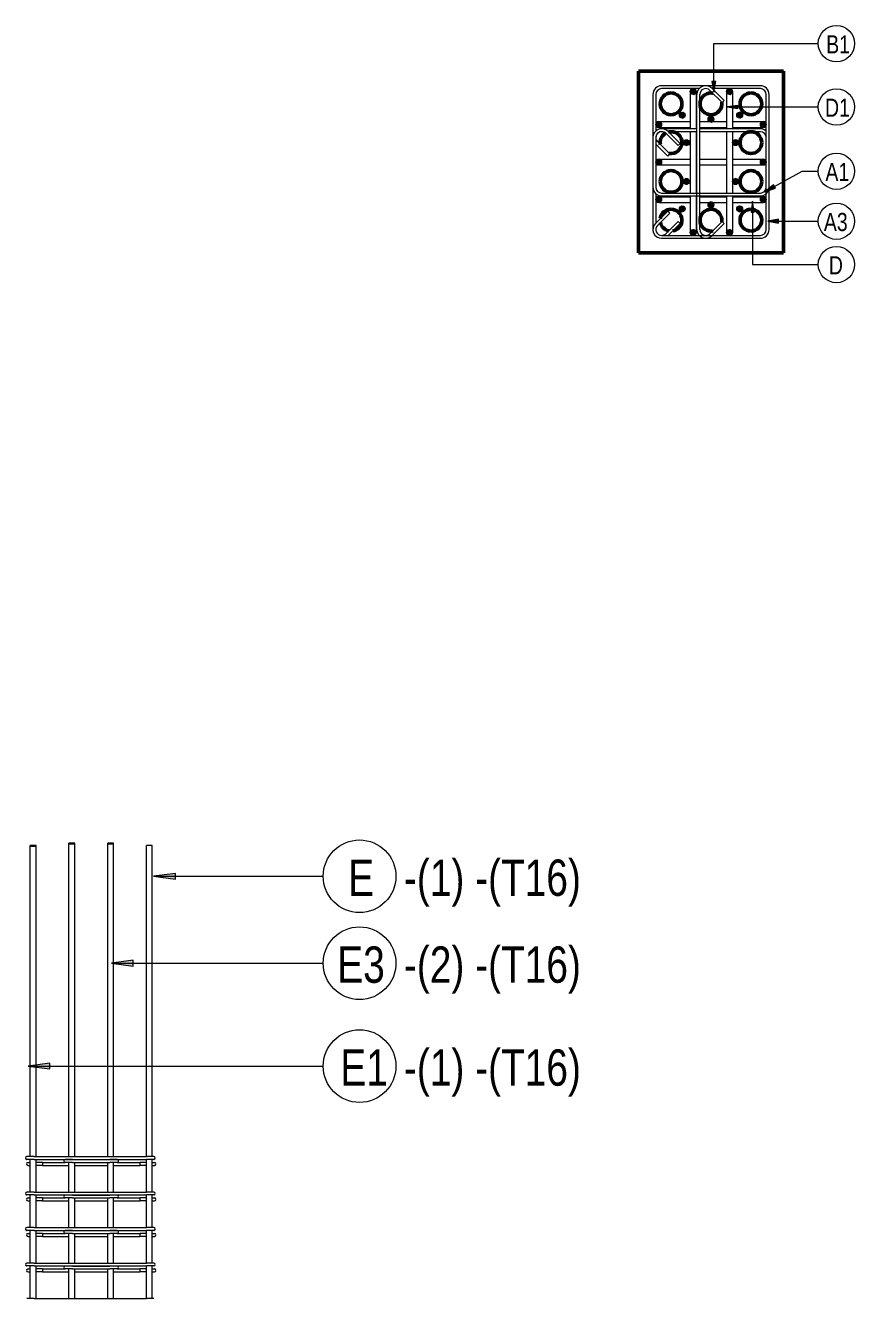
# Model space of a CAD drawing. Header units: millimetres. Extents: x -5408 to 3643, y -1561 to 6809.
# Drawn here: x -833 to 1450, y 3233 to 6737 of the extents above; entities that cross this region are included whole.
import ezdxf

# ---------------------------------------------------------------- set-up
doc = ezdxf.new("R2010")
doc.units = ezdxf.units.MM
for name, color, linetype, lineweight in [('S-COLS', 52, 'Continuous', 18), ('S-RBAR', 171, 'Continuous', 18), ('S-RBAR-IDEN', 171, 'Continuous', 9)]:
    doc.layers.add(name, color=color, linetype=linetype, lineweight=lineweight)
doc.styles.add('Nirmala UI Semilight', font='NirmalaS.ttf', dxfattribs={"width": 0.8, "height": 100})
doc.styles.add('Nirmala UI Semilight_2', font='NirmalaS.ttf', dxfattribs={"width": 0.8, "height": 50})

# ---------------------------------------------------------------- blocks, each defined once
blk = doc.blocks.new('M_Rebar Tag_rfa MARK - ARROW-794226-Elevation Right 1')
at = {"layer": 'S-RBAR-IDEN'}
blk.add_circle((7099.9, 4156), 100, dxfattribs=at)
blk = doc.blocks.new('M_Rebar Tag_rfa MARK - ARROW-794226-Elevation Top 1')
at = {"layer": 'S-RBAR-IDEN'}
blk.add_circle((-2769.2, 6512.8), 50, dxfattribs=at)
blk = doc.blocks.new('M_Rebar Tag_rfa Dimension - ARROW-793927-Elevation Top 1')
at = {"layer": 'S-RBAR-IDEN'}
blk.add_circle((-2769.2, 6198.2), 50, dxfattribs=at)

msp = doc.modelspace()

# ---------------------------------------------------------------- hatches: boundary and pattern name
at = {"layer": 'S-RBAR'}
h = msp.add_hatch(color=256, dxfattribs=at)
edge = h.paths.add_edge_path()
edge.add_arc((1005.6, 6555.2), 8, 0, 360)
for points in [[(1007.4, 6547.4), (1012.8, 6551.7), (1012.8, 6558.7), (1007.4, 6563), (1000.6, 6561.5), (997.6, 6555.2), (1000.6, 6548.9)], [(1107.4, 6547.4), (1112.8, 6551.7), (1112.8, 6558.7), (1107.4, 6563), (1100.6, 6561.5), (1097.6, 6555.2), (1100.6, 6548.9)], [(976.3, 6482.3), (982.2, 6486), (983, 6492.9), (978.1, 6497.8), (971.2, 6497), (967.5, 6491.1), (969.8, 6484.6)], [(1056.3, 6471), (1061.7, 6475.4), (1061.7, 6482.3), (1056.3, 6486.6), (1049.5, 6485.1), (1046.5, 6478.8), (1049.5, 6472.6), (1054.2, 6471.5)], [(1136.2, 6482.7), (1141.1, 6487.6), (1140.3, 6494.5), (1134.4, 6498.2), (1127.9, 6495.9), (1125.6, 6489.3), (1129.3, 6483.5)], [(910.5, 6456.6), (916.7, 6459.6), (918.3, 6466.4), (914, 6471.8), (907, 6471.8), (902.7, 6466.4), (904.2, 6459.6)], [(1198.5, 6456.6), (1204.7, 6459.6), (1206.3, 6466.4), (1202, 6471.8), (1195, 6471.8), (1190.7, 6466.4), (1192.2, 6459.6)], [(986.9, 6406.6), (993.1, 6409.6), (994.7, 6416.4), (990.3, 6421.8), (983.4, 6421.8), (979.1, 6416.4), (980.6, 6409.6), (981.4, 6409.2)], [(1125.6, 6407.4), (1129.9, 6412.8), (1128.4, 6419.6), (1122.1, 6422.6), (1115.9, 6419.6), (1114.3, 6412.8), (1118.6, 6407.4)], [(910.5, 6353.2), (916.7, 6356.2), (918.3, 6363), (914, 6368.4), (907, 6368.4), (902.7, 6363), (904.2, 6356.2)], [(1198.5, 6353.2), (1204.7, 6356.2), (1206.3, 6363), (1202, 6368.4), (1195, 6368.4), (1190.7, 6363), (1192.2, 6356.2)], [(986.9, 6299.8), (993.1, 6302.8), (994.7, 6309.6), (990.3, 6315), (983.4, 6315), (979.1, 6309.6), (980.6, 6302.8), (981.4, 6302.4)], [(1125.6, 6300.6), (1129.9, 6306), (1128.4, 6312.8), (1122.1, 6315.8), (1115.9, 6312.8), (1114.3, 6306), (1118.6, 6300.6)], [(910.5, 6249.8), (916.7, 6252.8), (918.3, 6259.6), (914, 6265), (907, 6265), (902.7, 6259.6), (904.2, 6252.8)], [(974.6, 6224.2), (981.1, 6226.5), (983.4, 6233.1), (979.7, 6238.9), (972.8, 6239.7), (967.9, 6234.8), (968.7, 6227.9)], [(1052.7, 6235.8), (1059.5, 6237.3), (1062.5, 6243.6), (1059.5, 6249.8), (1052.7, 6251.4), (1047.3, 6247), (1047.3, 6240.1)], [(1130.9, 6224.6), (1137.8, 6225.4), (1141.5, 6231.3), (1139.2, 6237.8), (1132.6, 6240.1), (1126.8, 6236.4), (1126, 6229.5)], [(1198.5, 6249.8), (1204.7, 6252.8), (1206.3, 6259.6), (1202, 6265), (1195, 6265), (1190.7, 6259.6), (1192.2, 6252.8)], [(1007.4, 6159.4), (1012.8, 6163.7), (1012.8, 6170.7), (1007.4, 6175), (1000.6, 6173.5), (997.6, 6167.2), (1000.6, 6160.9)], [(1107.4, 6159.4), (1112.8, 6163.7), (1112.8, 6170.7), (1107.4, 6175), (1100.6, 6173.5), (1097.6, 6167.2), (1100.6, 6160.9)]]:
    msp.add_hatch(color=256, dxfattribs=at).paths.add_polyline_path(points)
h = msp.add_hatch(color=256, dxfattribs=at)
edge = h.paths.add_edge_path()
edge.add_arc((1105.6, 6555.2), 8, 0, 360)
h = msp.add_hatch(color=256, dxfattribs=at)
edge = h.paths.add_edge_path()
edge.add_arc((975.4, 6490.2), 8, 0, 360)
h = msp.add_hatch(color=256, dxfattribs=at)
edge = h.paths.add_edge_path()
edge.add_arc((1054.5, 6478.8), 8, 0, 360)
h = msp.add_hatch(color=256, dxfattribs=at)
edge = h.paths.add_edge_path()
edge.add_arc((1133.5, 6490.2), 8, 0, 360)
h = msp.add_hatch(color=256, dxfattribs=at)
edge = h.paths.add_edge_path()
edge.add_arc((910.5, 6464.6), 8, 0, 360)
h = msp.add_hatch(color=256, dxfattribs=at)
edge = h.paths.add_edge_path()
edge.add_arc((1198.5, 6464.6), 8, 0, 360)
h = msp.add_hatch(color=256, dxfattribs=at)
edge = h.paths.add_edge_path()
edge.add_arc((986.9, 6414.6), 8, 0, 360)
h = msp.add_hatch(color=256, dxfattribs=at)
edge = h.paths.add_edge_path()
edge.add_arc((1122.1, 6414.6), 8, 0, 360)
h = msp.add_hatch(color=256, dxfattribs=at)
edge = h.paths.add_edge_path()
edge.add_arc((910.5, 6361.2), 8, 0, 360)
h = msp.add_hatch(color=256, dxfattribs=at)
edge = h.paths.add_edge_path()
edge.add_arc((1198.5, 6361.2), 8, 0, 360)
h = msp.add_hatch(color=256, dxfattribs=at)
edge = h.paths.add_edge_path()
edge.add_arc((986.9, 6307.8), 8, 0, 360)
h = msp.add_hatch(color=256, dxfattribs=at)
edge = h.paths.add_edge_path()
edge.add_arc((1122.1, 6307.8), 8, 0, 360)
h = msp.add_hatch(color=256, dxfattribs=at)
edge = h.paths.add_edge_path()
edge.add_arc((910.5, 6257.8), 8, 0, 360)
h = msp.add_hatch(color=256, dxfattribs=at)
edge = h.paths.add_edge_path()
edge.add_arc((975.4, 6232.2), 8, 0, 360)
h = msp.add_hatch(color=256, dxfattribs=at)
edge = h.paths.add_edge_path()
edge.add_arc((1054.5, 6243.6), 8, 0, 360)
h = msp.add_hatch(color=256, dxfattribs=at)
edge = h.paths.add_edge_path()
edge.add_arc((1133.5, 6232.2), 8, 0, 360)
h = msp.add_hatch(color=256, dxfattribs=at)
edge = h.paths.add_edge_path()
edge.add_arc((1198.5, 6257.8), 8, 0, 360)
h = msp.add_hatch(color=256, dxfattribs=at)
edge = h.paths.add_edge_path()
edge.add_arc((1005.6, 6167.2), 8, 0, 360)
h = msp.add_hatch(color=256, dxfattribs=at)
edge = h.paths.add_edge_path()
edge.add_arc((1105.6, 6167.2), 8, 0, 360)
at = {"layer": 'S-RBAR-IDEN'}
for points in [[(1062.2, 6553.2), (1067.5, 6583.2), (1056.9, 6583.2)], [(1098.7, 6512.8), (1128.7, 6508.8), (1128.7, 6516.7)], [(1203, 6278.9), (1231.8, 6288.9), (1226.7, 6298.2)], [(1169.1, 6253.6), (1165.1, 6223.6), (1173, 6223.6)], [(1210.7, 6198.2), (1240.7, 6192.9), (1240.7, 6203.5)], [(-480.2, 4395.2), (-420.2, 4387.3), (-420.2, 4403.1)], [(-596.4, 4156), (-536.4, 4148.1), (-536.4, 4163.9)], [(-826, 3872.7), (-766, 3864.8), (-766, 3880.6)]]:
    msp.add_hatch(color=256, dxfattribs=at).paths.add_polyline_path(points)

# ---------------------------------------------------------------- linework, layer by layer
at = {"layer": 'S-COLS', "lineweight": 50}
for p, q in [((1254.5, 6611.2), (854.5, 6611.2)), ((854.5, 6611.2), (854.5, 6111.2)), ((1254.5, 6111.2), (1254.5, 6611.2)), ((854.5, 6111.2), (1254.5, 6111.2))]:
    msp.add_line(p, q, dxfattribs=at)
for centre, start, end in [((944.5, 6521.2), 90, 270), ((944.5, 6521.2), 270, 90), ((1054.5, 6521.2), 90, 270), ((1054.5, 6521.2), 80.9528, 90), ((1054.5, 6521.2), 270, 9.0472), ((1164.5, 6521.2), 90, 270), ((1164.5, 6521.2), 270, 90), ((944.5, 6414.6), 119.7743, 180), ((944.5, 6414.6), 180, 190.7019), ((944.5, 6414.6), 90.1395, 102.8566), ((944.5, 6414.6), 259.2981, 0), ((944.5, 6414.6), 0, 89.8605), ((1164.5, 6414.6), 90.1395, 180), ((1164.5, 6414.6), 180, 0), ((1164.5, 6414.6), 0, 89.8605), ((944.5, 6307.8), 360, 180), ((944.5, 6307.8), 180, 0), ((1164.5, 6307.8), 0, 180), ((1164.5, 6307.8), 180, 0), ((944.5, 6201.2), 90, 170.8907), ((944.5, 6201.2), 279.0923, 90), ((1054.5, 6201.2), 90, 270), ((1054.5, 6201.2), 350.9528, 90), ((1164.5, 6201.2), 90, 270), ((1164.5, 6201.2), 270, 90), ((944.5, 6201.2), 192.3576, 257.6424), ((1054.5, 6201.2), 270, 279.0472)]:
    msp.add_arc(centre, 30, start, end, dxfattribs=at)
at = {"layer": 'S-RBAR'}
for p, q in [((1190.5, 6571.2), (918.5, 6571.2)), ((1022.1, 6563.2), (918.5, 6563.2)), ((1000.6, 6561.5), (997.6, 6555.2)), ((997.6, 6555.2), (997.6, 6515.2)), ((997.6, 6555.2), (1000.6, 6548.9)), ((1007.4, 6563), (1000.6, 6561.5)), ((1012.8, 6558.7), (1007.4, 6563)), ((1012.8, 6551.7), (1012.8, 6558.7)), ((1013.6, 6555.2), (1013.6, 6515.2)), ((1051.1, 6558.5), (1085, 6524.6)), ((1056.8, 6564.2), (1090.7, 6530.2)), ((1190.5, 6563.2), (1057.7, 6563.2)), ((1100.6, 6561.5), (1097.6, 6555.2)), ((1097.6, 6555.2), (1097.6, 6515.2)), ((1097.6, 6555.2), (1100.6, 6548.9)), ((1107.4, 6563), (1100.6, 6561.5)), ((1112.8, 6558.7), (1107.4, 6563)), ((1112.8, 6551.7), (1112.8, 6558.7)), ((1113.6, 6555.2), (1113.6, 6515.2)), ((894.5, 6547.2), (894.5, 6429)), ((902.5, 6547.2), (902.5, 6446.7)), ((1000.6, 6548.9), (1007.4, 6547.4)), ((1007.4, 6547.4), (1012.8, 6551.7)), ((1015.8, 6175.2), (1015.8, 6547.2)), ((1023.8, 6175.2), (1023.8, 6547.2)), ((1085, 6524.6), (1090.7, 6530.2)), ((1100.6, 6548.9), (1107.4, 6547.4)), ((1107.4, 6547.4), (1112.8, 6551.7)), ((1206.5, 6175.2), (1206.5, 6547.2)), ((1214.5, 6175.2), (1214.5, 6547.2)), ((971.2, 6497), (967.5, 6491.1)), ((967.5, 6491.1), (969.8, 6484.6)), ((969.8, 6484.6), (976.3, 6482.3)), ((978.1, 6497.8), (971.2, 6497)), ((976.3, 6482.3), (982.2, 6486)), ((983, 6492.9), (978.1, 6497.8)), ((982.2, 6486), (983, 6492.9)), ((997.6, 6515.2), (997.6, 6452.6)), ((1013.6, 6515.2), (1013.6, 6452.6)), ((1049.5, 6485.1), (1046.5, 6478.8)), ((1056.3, 6486.6), (1049.5, 6485.1)), ((1061.7, 6482.3), (1056.3, 6486.6)), ((1097.6, 6515.2), (1097.6, 6452.6)), ((1113.6, 6515.2), (1113.6, 6452.6)), ((1127.9, 6495.9), (1125.6, 6489.3)), ((1125.6, 6489.3), (1129.3, 6483.5)), ((1134.4, 6498.2), (1127.9, 6495.9)), ((1129.3, 6483.5), (1136.2, 6482.7)), ((1140.3, 6494.5), (1134.4, 6498.2)), ((1136.2, 6482.7), (1141.1, 6487.6)), ((1141.1, 6487.6), (1140.3, 6494.5)), ((907, 6471.8), (902.7, 6466.4)), ((902.7, 6466.4), (904.2, 6459.6)), ((904.2, 6459.6), (910.5, 6456.6)), ((914, 6471.8), (907, 6471.8)), ((910.5, 6472.6), (950.5, 6472.6)), ((910.5, 6456.6), (916.7, 6459.6)), ((910.5, 6456.6), (950.5, 6456.6)), ((918.3, 6466.4), (914, 6471.8)), ((916.7, 6459.6), (918.3, 6466.4)), ((1015.8, 6452.6), (921.5, 6452.6)), ((950.5, 6472.6), (997.6, 6472.6)), ((950.5, 6456.6), (997.6, 6456.6)), ((1013.6, 6472.6), (1015.8, 6472.6)), ((1013.6, 6456.6), (1015.8, 6456.6)), ((1023.8, 6472.6), (1097.6, 6472.6)), ((1023.8, 6456.6), (1097.6, 6456.6)), ((1190.5, 6452.6), (1023.8, 6452.6)), ((1046.5, 6478.8), (1049.5, 6472.6)), ((1049.5, 6472.6), (1054.2, 6471.5)), ((1054.2, 6471.5), (1056.3, 6471)), ((1056.3, 6471), (1061.7, 6475.4)), ((1061.7, 6475.4), (1061.7, 6482.3)), ((1113.6, 6472.6), (1158.5, 6472.6)), ((1113.6, 6456.6), (1158.5, 6456.6)), ((1158.5, 6472.6), (1198.5, 6472.6)), ((1158.5, 6456.6), (1198.5, 6456.6)), ((1195, 6471.8), (1190.7, 6466.4)), ((1190.7, 6466.4), (1192.2, 6459.6)), ((1192.2, 6459.6), (1198.5, 6456.6)), ((1202, 6471.8), (1195, 6471.8)), ((1198.5, 6456.6), (1204.7, 6459.6)), ((1206.3, 6466.4), (1202, 6471.8)), ((1204.7, 6459.6), (1206.3, 6466.4)), ((894.5, 6429), (894.5, 6291.8)), ((902.5, 6429), (902.5, 6291.8)), ((907.2, 6417.3), (941.1, 6383.3)), ((921.5, 6444.6), (918.5, 6444.6)), ((963.7, 6406.4), (929.8, 6440.3)), ((969.4, 6412), (935.5, 6446)), ((1015.8, 6444.6), (936.8, 6444.6)), ((983.4, 6421.8), (979.1, 6416.4)), ((979.1, 6416.4), (980.6, 6409.6)), ((990.3, 6421.8), (983.4, 6421.8)), ((994.7, 6416.4), (990.3, 6421.8)), ((993.1, 6409.6), (994.7, 6416.4)), ((997.6, 6444.6), (997.6, 6275.8)), ((1013.6, 6444.6), (1013.6, 6275.8)), ((1190.5, 6444.6), (1023.8, 6444.6)), ((1097.6, 6444.6), (1097.6, 6275.8)), ((1113.6, 6444.6), (1113.6, 6275.8)), ((1115.9, 6419.6), (1114.3, 6412.8)), ((1114.3, 6412.8), (1118.6, 6407.4)), ((1122.1, 6422.6), (1115.9, 6419.6)), ((1128.4, 6419.6), (1122.1, 6422.6)), ((1125.6, 6407.4), (1129.9, 6412.8)), ((1129.9, 6412.8), (1128.4, 6419.6)), ((902.5, 6410.6), (935.5, 6377.7)), ((935.5, 6377.7), (941.1, 6383.3)), ((969.4, 6412), (963.7, 6406.4)), ((980.6, 6409.6), (981.4, 6409.2)), ((981.4, 6409.2), (986.9, 6406.6)), ((986.9, 6406.6), (993.1, 6409.6)), ((1118.6, 6407.4), (1125.6, 6407.4)), ((907, 6368.4), (902.7, 6363)), ((902.7, 6363), (904.2, 6356.2)), ((904.2, 6356.2), (910.5, 6353.2)), ((914, 6368.4), (907, 6368.4)), ((910.5, 6369.2), (950.5, 6369.2)), ((910.5, 6353.2), (916.7, 6356.2)), ((910.5, 6353.2), (950.5, 6353.2)), ((918.3, 6363), (914, 6368.4)), ((916.7, 6356.2), (918.3, 6363)), ((950.5, 6369.2), (997.6, 6369.2)), ((950.5, 6353.2), (997.6, 6353.2)), ((1013.6, 6369.2), (1015.8, 6369.2)), ((1013.6, 6353.2), (1015.8, 6353.2)), ((1023.8, 6369.2), (1097.6, 6369.2)), ((1023.8, 6353.2), (1097.6, 6353.2)), ((1113.6, 6369.2), (1158.5, 6369.2)), ((1113.6, 6353.2), (1158.5, 6353.2)), ((1158.5, 6369.2), (1198.5, 6369.2)), ((1158.5, 6353.2), (1198.5, 6353.2)), ((1195, 6368.4), (1190.7, 6363)), ((1190.7, 6363), (1192.2, 6356.2)), ((1192.2, 6356.2), (1198.5, 6353.2)), ((1202, 6368.4), (1195, 6368.4)), ((1198.5, 6353.2), (1204.7, 6356.2)), ((1206.3, 6363), (1202, 6368.4)), ((1204.7, 6356.2), (1206.3, 6363)), ((983.4, 6315), (979.1, 6309.6)), ((979.1, 6309.6), (980.6, 6302.8)), ((990.3, 6315), (983.4, 6315)), ((994.7, 6309.6), (990.3, 6315)), ((993.1, 6302.8), (994.7, 6309.6)), ((1115.9, 6312.8), (1114.3, 6306)), ((1122.1, 6315.8), (1115.9, 6312.8)), ((1128.4, 6312.8), (1122.1, 6315.8)), ((1129.9, 6306), (1128.4, 6312.8)), ((894.5, 6291.8), (894.5, 6175.2)), ((902.5, 6274.1), (902.5, 6193.1)), ((918.5, 6275.8), (1190.5, 6275.8)), ((980.6, 6302.8), (981.4, 6302.4)), ((981.4, 6302.4), (986.9, 6299.8)), ((986.9, 6299.8), (993.1, 6302.8)), ((1114.3, 6306), (1118.6, 6300.6)), ((1118.6, 6300.6), (1125.6, 6300.6)), ((1125.6, 6300.6), (1129.9, 6306)), ((907, 6265), (902.7, 6259.6)), ((902.7, 6259.6), (904.2, 6252.8)), ((904.2, 6252.8), (910.5, 6249.8)), ((914, 6265), (907, 6265)), ((910.5, 6265.8), (950.5, 6265.8)), ((910.5, 6249.8), (916.7, 6252.8)), ((910.5, 6249.8), (950.5, 6249.8)), ((918.3, 6259.6), (914, 6265)), ((916.7, 6252.8), (918.3, 6259.6)), ((918.5, 6267.8), (1190.5, 6267.8)), ((950.5, 6265.8), (997.6, 6265.8)), ((950.5, 6249.8), (997.6, 6249.8)), ((972.8, 6239.7), (967.9, 6234.8)), ((979.7, 6238.9), (972.8, 6239.7)), ((983.4, 6233.1), (979.7, 6238.9)), ((997.6, 6267.8), (997.6, 6207.2)), ((1013.6, 6267.8), (1013.6, 6207.2)), ((1013.6, 6265.8), (1015.8, 6265.8)), ((1013.6, 6249.8), (1015.8, 6249.8)), ((1023.8, 6265.8), (1097.6, 6265.8)), ((1023.8, 6249.8), (1097.6, 6249.8)), ((1052.7, 6251.4), (1047.3, 6247)), ((1047.3, 6247), (1047.3, 6240.1)), ((1047.3, 6240.1), (1052.7, 6235.8)), ((1059.5, 6249.8), (1052.7, 6251.4)), ((1052.7, 6235.8), (1059.5, 6237.3)), ((1062.5, 6243.6), (1059.5, 6249.8)), ((1059.5, 6237.3), (1062.5, 6243.6)), ((1097.6, 6267.8), (1097.6, 6207.2)), ((1113.6, 6267.8), (1113.6, 6207.2)), ((1113.6, 6265.8), (1158.5, 6265.8)), ((1113.6, 6249.8), (1158.5, 6249.8)), ((1132.6, 6240.1), (1126.8, 6236.4)), ((1139.2, 6237.8), (1132.6, 6240.1)), ((1141.5, 6231.3), (1139.2, 6237.8)), ((1158.5, 6265.8), (1198.5, 6265.8)), ((1158.5, 6249.8), (1198.5, 6249.8)), ((1195, 6265), (1190.7, 6259.6)), ((1190.7, 6259.6), (1192.2, 6252.8)), ((1192.2, 6252.8), (1198.5, 6249.8)), ((1202, 6265), (1195, 6265)), ((1198.5, 6249.8), (1204.7, 6252.8)), ((1206.3, 6259.6), (1202, 6265)), ((1204.7, 6252.8), (1206.3, 6259.6)), ((935.5, 6226.1), (901.5, 6192.2)), ((941.1, 6220.5), (907.2, 6186.5)), ((935.5, 6226.1), (941.1, 6220.5)), ((967.9, 6234.8), (968.7, 6227.9)), ((968.7, 6227.9), (974.6, 6224.2)), ((974.6, 6224.2), (981.1, 6226.5)), ((981.1, 6226.5), (983.4, 6233.1)), ((997.6, 6207.2), (997.6, 6167.2)), ((1013.6, 6207.2), (1013.6, 6167.2)), ((1097.6, 6207.2), (1097.6, 6167.2)), ((1113.6, 6207.2), (1113.6, 6167.2)), ((1126.8, 6236.4), (1126, 6229.5)), ((1126, 6229.5), (1130.9, 6224.6)), ((1130.9, 6224.6), (1137.8, 6225.4)), ((1137.8, 6225.4), (1141.5, 6231.3)), ((929.8, 6163.9), (963.7, 6197.8)), ((936.4, 6159.2), (969.4, 6192.2)), ((969.4, 6192.2), (963.7, 6197.8)), ((1000.6, 6173.5), (997.6, 6167.2)), ((1007.4, 6175), (1000.6, 6173.5)), ((1012.8, 6170.7), (1007.4, 6175)), ((1012.8, 6163.7), (1012.8, 6170.7)), ((1085, 6197.8), (1051.1, 6163.9)), ((1090.7, 6192.2), (1056.8, 6158.2)), ((1085, 6197.8), (1090.7, 6192.2)), ((1100.6, 6173.5), (1097.6, 6167.2)), ((1107.4, 6175), (1100.6, 6173.5)), ((1112.8, 6170.7), (1107.4, 6175)), ((1112.8, 6163.7), (1112.8, 6170.7)), ((918.5, 6159.2), (1190.5, 6159.2)), ((918.5, 6151.2), (1190.5, 6151.2)), ((997.6, 6167.2), (1000.6, 6160.9)), ((1000.6, 6160.9), (1007.4, 6159.4)), ((1007.4, 6159.4), (1012.8, 6163.7)), ((1097.6, 6167.2), (1100.6, 6160.9)), ((1100.6, 6160.9), (1107.4, 6159.4)), ((1107.4, 6159.4), (1112.8, 6163.7)), ((-697.3, 4486.4), (-713.3, 4486.4)), ((-713.3, 4483.6), (-713.3, 4486.4)), ((-697.3, 4483.6), (-697.3, 4486.4)), ((-590.5, 4486.4), (-606.5, 4486.4)), ((-606.5, 4483.6), (-606.5, 4486.4)), ((-590.5, 4483.6), (-590.5, 4486.4)), ((-803.9, 4480), (-819.9, 4480)), ((-819.9, 4477.3), (-819.9, 4480)), ((-803.9, 4477.3), (-819.9, 4477.3)), ((-819.9, 3624), (-819.9, 4477.3)), ((-803.9, 4477.3), (-803.9, 4480)), ((-803.9, 3624), (-803.9, 4477.3)), ((-697.3, 4483.6), (-713.3, 4483.6)), ((-713.3, 3624), (-713.3, 4483.6)), ((-697.3, 3624), (-697.3, 4483.6)), ((-590.5, 4483.6), (-606.5, 4483.6)), ((-606.5, 3624), (-606.5, 4483.6)), ((-590.5, 3624), (-590.5, 4483.6)), ((-483.9, 4480.2), (-499.9, 4480.2)), ((-499.9, 3624), (-499.9, 4480.2)), ((-483.9, 3624), (-483.9, 4480.2)), ((-809.2, 3624), (-829.2, 3624)), ((-809.2, 3616), (-829.2, 3616)), ((-819.9, 3526.2), (-819.9, 3616)), ((-809.2, 3624), (-499.9, 3624)), ((-809.2, 3616), (-499.9, 3616)), ((-803.9, 3526.2), (-803.9, 3616)), ((-703.8, 3615.6), (-723.8, 3615.6)), ((-703.8, 3615.6), (-600.9, 3615.6)), ((-580.9, 3615.6), (-600.9, 3615.6)), ((-479.9, 3624), (-499.9, 3624)), ((-479.9, 3616), (-499.9, 3616)), ((-499.9, 3526.2), (-499.9, 3616)), ((-483.9, 3526.2), (-483.9, 3616)), ((-826.1, 3607.6), (-820.2, 3607.6)), ((-826.1, 3599.6), (-820.2, 3599.6)), ((-786.3, 3607.6), (-803.9, 3607.6)), ((-786.3, 3599.6), (-803.9, 3599.6)), ((-786.3, 3607.6), (-786.3, 3599.6)), ((-786.3, 3607.6), (-723.8, 3607.6)), ((-786.3, 3599.6), (-713.3, 3599.6)), ((-703.8, 3607.6), (-723.8, 3607.6)), ((-713.3, 3526.2), (-713.3, 3607.6)), ((-703.8, 3607.6), (-600.9, 3607.6)), ((-697.3, 3526.2), (-697.3, 3607.6)), ((-697.3, 3599.6), (-606.5, 3599.6)), ((-606.5, 3526.2), (-606.5, 3607.6)), ((-580.9, 3607.6), (-600.9, 3607.6)), ((-590.5, 3526.2), (-590.5, 3607.6)), ((-590.5, 3599.6), (-518.1, 3599.6)), ((-580.9, 3607.6), (-518.1, 3607.6)), ((-499.9, 3607.6), (-518.1, 3607.6)), ((-518.1, 3607.6), (-518.1, 3599.6)), ((-499.9, 3599.6), (-518.1, 3599.6)), ((-483.9, 3599.6), (-478.3, 3599.6)), ((-483.8, 3607.6), (-478.3, 3607.6)), ((-809.2, 3526.2), (-829.2, 3526.2)), ((-809.2, 3518.2), (-829.2, 3518.2)), ((-826.1, 3509.9), (-820.2, 3509.9)), ((-819.9, 3428.5), (-819.9, 3518.2)), ((-809.2, 3526.2), (-499.9, 3526.2)), ((-809.2, 3518.2), (-499.9, 3518.2)), ((-803.9, 3428.5), (-803.9, 3518.2)), ((-786.3, 3509.9), (-803.9, 3509.9)), ((-786.3, 3509.9), (-786.3, 3501.9)), ((-786.3, 3509.9), (-723.8, 3509.9)), ((-703.8, 3517.9), (-723.8, 3517.9)), ((-703.8, 3509.9), (-723.8, 3509.9)), ((-713.3, 3428.5), (-713.3, 3509.9)), ((-703.8, 3517.9), (-600.9, 3517.9)), ((-703.8, 3509.9), (-600.9, 3509.9)), ((-697.3, 3428.5), (-697.3, 3509.9)), ((-606.5, 3428.5), (-606.5, 3509.9)), ((-580.9, 3517.9), (-600.9, 3517.9)), ((-580.9, 3509.9), (-600.9, 3509.9)), ((-590.5, 3428.5), (-590.5, 3509.9)), ((-580.9, 3509.9), (-518.1, 3509.9)), ((-499.9, 3509.9), (-518.1, 3509.9)), ((-518.1, 3509.9), (-518.1, 3501.9)), ((-479.9, 3526.2), (-499.9, 3526.2)), ((-479.9, 3518.2), (-499.9, 3518.2)), ((-499.9, 3428.5), (-499.9, 3518.2)), ((-483.9, 3428.5), (-483.9, 3518.2)), ((-483.8, 3509.9), (-478.3, 3509.9)), ((-826.1, 3501.9), (-820.2, 3501.9)), ((-786.3, 3501.9), (-803.9, 3501.9)), ((-786.3, 3501.9), (-713.3, 3501.9)), ((-697.3, 3501.9), (-606.5, 3501.9)), ((-590.5, 3501.9), (-518.1, 3501.9)), ((-499.9, 3501.9), (-518.1, 3501.9)), ((-483.9, 3501.9), (-478.3, 3501.9)), ((-809.2, 3428.5), (-829.2, 3428.5)), ((-809.2, 3420.5), (-829.2, 3420.5)), ((-826.1, 3412.2), (-820.2, 3412.2)), ((-826.1, 3404.2), (-820.2, 3404.2)), ((-819.9, 3330.7), (-819.9, 3420.3)), ((-809.2, 3428.5), (-499.9, 3428.5)), ((-809.2, 3420.5), (-499.9, 3420.5)), ((-803.9, 3330.7), (-803.9, 3420.3)), ((-786.3, 3412.2), (-803.9, 3412.2)), ((-786.3, 3404.2), (-803.9, 3404.2)), ((-786.3, 3412.2), (-786.3, 3404.2)), ((-786.3, 3412.2), (-723.8, 3412.2)), ((-786.3, 3404.2), (-713.3, 3404.2)), ((-703.8, 3420.2), (-723.8, 3420.2)), ((-703.8, 3412.2), (-723.8, 3412.2)), ((-713.3, 3330.7), (-713.3, 3412.2)), ((-703.8, 3420.2), (-600.9, 3420.2)), ((-703.8, 3412.2), (-600.9, 3412.2)), ((-697.3, 3330.7), (-697.3, 3412.2)), ((-697.3, 3404.2), (-606.5, 3404.2)), ((-606.5, 3330.7), (-606.5, 3412.2)), ((-580.9, 3420.2), (-600.9, 3420.2)), ((-580.9, 3412.2), (-600.9, 3412.2)), ((-590.5, 3330.7), (-590.5, 3412.2)), ((-590.5, 3404.2), (-518.1, 3404.2)), ((-580.9, 3412.2), (-518.1, 3412.2)), ((-499.9, 3412.2), (-518.1, 3412.2)), ((-518.1, 3412.2), (-518.1, 3404.2)), ((-499.9, 3404.2), (-518.1, 3404.2)), ((-479.9, 3428.5), (-499.9, 3428.5)), ((-479.9, 3420.5), (-499.9, 3420.5)), ((-499.9, 3330.7), (-499.9, 3420.3)), ((-483.9, 3330.7), (-483.9, 3420.3)), ((-483.9, 3404.2), (-478.3, 3404.2)), ((-483.8, 3412.2), (-478.3, 3412.2)), ((-809.2, 3330.7), (-829.2, 3330.7)), ((-809.2, 3330.7), (-499.9, 3330.7)), ((-479.9, 3330.7), (-499.9, 3330.7)), ((-809.2, 3322.7), (-829.2, 3322.7)), ((-826.1, 3314.4), (-820.2, 3314.4)), ((-826.1, 3306.4), (-820.2, 3306.4)), ((-819.9, 3233), (-819.9, 3322.7)), ((-809.2, 3322.7), (-499.9, 3322.7)), ((-803.9, 3233), (-803.9, 3322.7)), ((-786.3, 3314.4), (-803.9, 3314.4)), ((-786.3, 3306.4), (-803.9, 3306.4)), ((-786.3, 3314.4), (-786.3, 3306.4)), ((-786.3, 3314.4), (-723.8, 3314.4)), ((-786.3, 3306.4), (-713.3, 3306.4)), ((-703.8, 3322.4), (-723.8, 3322.4)), ((-703.8, 3314.4), (-723.8, 3314.4)), ((-713.3, 3233), (-713.3, 3314.4)), ((-703.8, 3322.4), (-600.9, 3322.4)), ((-703.8, 3314.4), (-600.9, 3314.4)), ((-697.3, 3233), (-697.3, 3314.4)), ((-697.3, 3306.4), (-606.5, 3306.4)), ((-606.5, 3233), (-606.5, 3314.4)), ((-580.9, 3322.4), (-600.9, 3322.4)), ((-580.9, 3314.4), (-600.9, 3314.4)), ((-590.5, 3233), (-590.5, 3314.4)), ((-590.5, 3306.4), (-518.1, 3306.4)), ((-580.9, 3314.4), (-518.1, 3314.4)), ((-499.9, 3314.4), (-518.1, 3314.4)), ((-518.1, 3314.4), (-518.1, 3306.4)), ((-499.9, 3306.4), (-518.1, 3306.4)), ((-479.9, 3322.7), (-499.9, 3322.7)), ((-499.9, 3233), (-499.9, 3322.7)), ((-483.9, 3233), (-483.9, 3322.7)), ((-483.9, 3306.4), (-478.3, 3306.4)), ((-483.8, 3314.4), (-478.3, 3314.4)), ((-809.2, 3233), (-829.2, 3233)), ((-809.2, 3233), (-499.9, 3233)), ((-479.9, 3233), (-499.9, 3233))]:
    msp.add_line(p, q, dxfattribs=at)
for centre in [(1005.6, 6555.2), (1105.6, 6555.2), (975.4, 6490.2), (1054.5, 6478.8), (1133.5, 6490.2), (910.5, 6464.6), (1198.5, 6464.6), (986.9, 6414.6), (1122.1, 6414.6), (910.5, 6361.2), (1198.5, 6361.2), (986.9, 6307.8), (1122.1, 6307.8), (910.5, 6257.8), (975.4, 6232.2), (1054.5, 6243.6), (1133.5, 6232.2), (1198.5, 6257.8), (1005.6, 6167.2), (1105.6, 6167.2)]:
    msp.add_circle(centre, 8, dxfattribs=at)
for centre, radius, start, end in [((918.5, 6547.2), 24, 90, 180), ((918.5, 6547.2), 16, 90, 180), ((1005.6, 6555.2), 8, 0, 180), ((1039.8, 6547.2), 24, 45, 180), ((1039.8, 6547.2), 16, 45, 180), ((1105.6, 6555.2), 8, 0, 180), ((1190.5, 6547.2), 24, 0, 90), ((1190.5, 6547.2), 16, 0, 90), ((918.5, 6429), 24, 45, 180), ((910.5, 6464.6), 8, 90, 270), ((1190.5, 6428.6), 24, 47.9289, 90), ((1198.5, 6464.6), 8, 270, 90), ((918.5, 6429), 16, 45, 180), ((918.5, 6428.6), 16, 90, 225), ((1190.5, 6428.6), 16, 0, 90), ((910.5, 6361.2), 8, 90, 270), ((1198.5, 6361.2), 8, 270, 90), ((918.5, 6291.8), 24, 180, 270), ((918.5, 6291.8), 16, 180, 270), ((1190.5, 6291.8), 16, 270, 0), ((1190.5, 6291.8), 24, 270, 0), ((910.5, 6257.8), 8, 90, 270), ((1198.5, 6257.8), 8, 270, 90), ((918.5, 6175.2), 24, 135, 270), ((918.5, 6175.2), 16, 135, 270), ((1039.8, 6175.2), 24, 180, 315), ((1039.8, 6175.2), 16, 180, 315), ((1190.5, 6175.2), 16, 270, 0), ((1190.5, 6175.2), 24, 270, 0), ((918.5, 6175.2), 16, 270, 315), ((1005.6, 6167.2), 8, 180, 0), ((1105.6, 6167.2), 8, 180, 0), ((-829.2, 3620), 4, 90, 270), ((-829.2, 3620), 4, 120, 165), ((-829.2, 3620), 4, 120, 165), ((-829.2, 3620), 4, 195, 240), ((-829.2, 3620), 4, 195, 240), ((-829.2, 3620), 4, 255, 270), ((-829.2, 3620), 4, 255, 270), ((-723.8, 3611.6), 4, 90, 270), ((-723.8, 3611.6), 4, 120, 165), ((-723.8, 3611.6), 4, 120, 165), ((-723.8, 3611.6), 4, 195, 240), ((-723.8, 3611.6), 4, 195, 240), ((-580.9, 3611.6), 4, 270, 90), ((-580.9, 3611.6), 4, 15, 60), ((-580.9, 3611.6), 4, 300, 345), ((-479.9, 3620), 4, 270, 90), ((-479.9, 3620), 4, 270, 285), ((-479.9, 3620), 4, 15, 60), ((-479.9, 3620), 4, 300, 345), ((-826.1, 3603.6), 4, 90, 270), ((-723.8, 3611.6), 4, 255, 270), ((-723.8, 3611.6), 4, 255, 270), ((-580.9, 3611.6), 4, 270, 285), ((-478.3, 3603.6), 4, 270, 90), ((-829.2, 3522.2), 4, 90, 270), ((-829.2, 3522.2), 4, 120, 165), ((-829.2, 3522.2), 4, 120, 165), ((-829.2, 3522.2), 4, 195, 240), ((-829.2, 3522.2), 4, 195, 240), ((-829.2, 3522.2), 4, 255, 270), ((-829.2, 3522.2), 4, 255, 270), ((-826.1, 3505.9), 4, 90, 270), ((-723.8, 3513.9), 4, 90, 270), ((-723.8, 3513.9), 4, 120, 165), ((-723.8, 3513.9), 4, 120, 165), ((-723.8, 3513.9), 4, 195, 240), ((-723.8, 3513.9), 4, 195, 240), ((-723.8, 3513.9), 4, 255, 270), ((-723.8, 3513.9), 4, 255, 270), ((-580.9, 3513.9), 4, 270, 90), ((-580.9, 3513.9), 4, 270, 285), ((-580.9, 3513.9), 4, 15, 60), ((-580.9, 3513.9), 4, 300, 345), ((-479.9, 3522.2), 4, 270, 90), ((-479.9, 3522.2), 4, 270, 285), ((-478.3, 3505.9), 4, 270, 90), ((-479.9, 3522.2), 4, 15.1374, 60), ((-479.9, 3522.2), 4, 300, 345), ((-829.2, 3424.5), 4, 90, 270), ((-829.2, 3424.5), 4, 120, 165), ((-829.2, 3424.5), 4, 120, 165), ((-829.2, 3424.5), 4, 195, 240), ((-829.2, 3424.5), 4, 195, 240), ((-829.2, 3424.5), 4, 255, 270), ((-829.2, 3424.5), 4, 255, 270), ((-826.1, 3408.2), 4, 90, 270), ((-723.8, 3416.2), 4, 90, 270), ((-723.8, 3416.2), 4, 120, 165), ((-723.8, 3416.2), 4, 120, 165), ((-723.8, 3416.2), 4, 195, 240), ((-723.8, 3416.2), 4, 195, 240), ((-723.8, 3416.2), 4, 255, 270), ((-723.8, 3416.2), 4, 255, 270), ((-580.9, 3416.2), 4, 270, 90), ((-580.9, 3416.2), 4, 270, 285), ((-580.9, 3416.2), 4, 15, 60), ((-580.9, 3416.2), 4, 300, 345), ((-479.9, 3424.5), 4, 270, 90), ((-479.9, 3424.5), 4, 270, 285), ((-478.3, 3408.2), 4, 270, 90), ((-479.9, 3424.5), 4, 15, 60), ((-479.9, 3424.5), 4, 300, 345), ((-829.2, 3326.7), 4, 90, 270), ((-829.2, 3326.7), 4, 120, 165), ((-829.2, 3326.7), 4, 120, 165), ((-479.9, 3326.7), 4, 270, 90), ((-479.9, 3326.7), 4, 15, 60), ((-829.2, 3326.7), 4, 195, 240), ((-829.2, 3326.7), 4, 195, 240), ((-829.2, 3326.7), 4, 255, 270), ((-829.2, 3326.7), 4, 255, 270), ((-826.1, 3310.4), 4, 90, 270), ((-723.8, 3318.4), 4, 90, 270), ((-723.8, 3318.4), 4, 120, 165), ((-723.8, 3318.4), 4, 120, 165), ((-723.8, 3318.4), 4, 196.2802, 240), ((-723.8, 3318.4), 4, 196.2802, 240), ((-723.8, 3318.4), 4, 255, 270), ((-723.8, 3318.4), 4, 255, 270), ((-580.9, 3318.4), 4, 270, 90), ((-580.9, 3318.4), 4, 270, 285), ((-580.9, 3318.4), 4, 15, 60), ((-580.9, 3318.4), 4, 300, 345), ((-479.9, 3326.7), 4, 270, 285), ((-478.3, 3310.4), 4, 270, 90), ((-479.9, 3326.7), 4, 300, 345)]:
    msp.add_arc(centre, radius, start, end, dxfattribs=at)
at = {"layer": 'S-RBAR-IDEN'}
for p, q in [((1062.2, 6687.1), (1349.8, 6687.1)), ((1062.2, 6553.2), (1062.2, 6687.1)), ((1067.5, 6583.2), (1056.9, 6583.2)), ((1056.9, 6583.2), (1062.2, 6553.2)), ((1062.2, 6553.2), (1067.5, 6583.2)), ((1128.7, 6516.7), (1098.7, 6512.8)), ((1098.7, 6512.8), (1128.7, 6508.8)), ((1098.7, 6512.8), (1349.8, 6512.8)), ((1128.7, 6508.8), (1128.7, 6516.7)), ((1203, 6278.9), (1305.3, 6335.9)), ((1305.3, 6335.9), (1349.8, 6335.9)), ((1226.7, 6298.2), (1203, 6278.9)), ((1203, 6278.9), (1231.8, 6288.9)), ((1231.8, 6288.9), (1226.7, 6298.2)), ((1169.1, 6253.6), (1165.1, 6223.6)), ((1173, 6223.6), (1169.1, 6253.6)), ((1169.1, 6253.6), (1169.1, 6079)), ((1165.1, 6223.6), (1173, 6223.6)), ((1240.7, 6203.5), (1210.7, 6198.2)), ((1240.7, 6192.9), (1240.7, 6203.5)), ((1210.7, 6198.2), (1240.7, 6192.9)), ((1210.7, 6198.2), (1349.8, 6198.2)), ((1169.1, 6079), (1349.8, 6079)), ((-420.2, 4403.1), (-480.2, 4395.2)), ((-480.2, 4395.2), (-420.2, 4387.3)), ((-480.2, 4395.2), (-13.2, 4395.2)), ((-420.2, 4387.3), (-420.2, 4403.1)), ((-536.4, 4163.9), (-596.4, 4156)), ((-596.4, 4156), (-536.4, 4148.1)), ((-596.4, 4156), (-13.2, 4156)), ((-536.4, 4148.1), (-536.4, 4163.9)), ((-766, 3880.6), (-826, 3872.7)), ((-826, 3872.7), (-766, 3864.8)), ((-826, 3872.7), (-13.2, 3872.7)), ((-766, 3864.8), (-766, 3880.6))]:
    msp.add_line(p, q, dxfattribs=at)

# ---------------------------------------------------------------- block references
for name, p in [('M_Rebar Tag_rfa Dimension - ARROW-793927-Elevation Top 1', (4169.1, 488.9)), ('M_Rebar Tag_rfa MARK - ARROW-794226-Elevation Top 1', (4169.1, 0)), ('M_Rebar Tag_rfa Dimension - ARROW-793927-Elevation Top 1', (4169.1, 137.7)), ('M_Rebar Tag_rfa Dimension - ARROW-793927-Elevation Top 1', (4169.1, 0)), ('M_Rebar Tag_rfa MARK - ARROW-794226-Elevation Top 1', (4169.1, -433.8)), ('M_Rebar Tag_rfa MARK - ARROW-794226-Elevation Right 1', (-7013.1, 239.2)), ('M_Rebar Tag_rfa MARK - ARROW-794226-Elevation Right 1', (-7013.1, 0)), ('M_Rebar Tag_rfa MARK - ARROW-794226-Elevation Right 1', (-7013.1, -283.3))]:
    msp.add_blockref(name, p, dxfattribs=at)

# ---------------------------------------------------------------- texts
at = {"layer": 'S-RBAR-IDEN', "attachment_point": 1}
for s, insert, char_height, width, style in [('B1', (1371.8, 6710.1), 50, 64.135, 'Nirmala UI Semilight_2'), ('D1', (1368.6, 6535.8), 50, 71.831, 'Nirmala UI Semilight_2'), ('A1', (1369.7, 6358.9), 50, 69.266, 'Nirmala UI Semilight_2'), ('A3', (1365.4, 6221.2), 50, 79.527, 'Nirmala UI Semilight_2'), ('D', (1379.2, 6102), 50, 46.177, 'Nirmala UI Semilight_2'), ('E', (55.1, 4441.3), 100, 69.266, 'Nirmala UI Semilight'), ('-(1) -(T16)', (209, 4441.3), 100, 543.865, 'Nirmala UI Semilight'), ('-(2) -(T16)', (209, 4202.1), 100, 564.388, 'Nirmala UI Semilight'), ('E3', (25.4, 4202.1), 100, 141.097, 'Nirmala UI Semilight'), ('E1', (33.9, 3918.8), 100, 120.574, 'Nirmala UI Semilight'), ('-(1) -(T16)', (209, 3918.8), 100, 543.865, 'Nirmala UI Semilight')]:
    msp.add_mtext(s, dxfattribs=dict(at, insert=insert, char_height=char_height, width=width, style=style))

doc.saveas('drawing.dxf')
